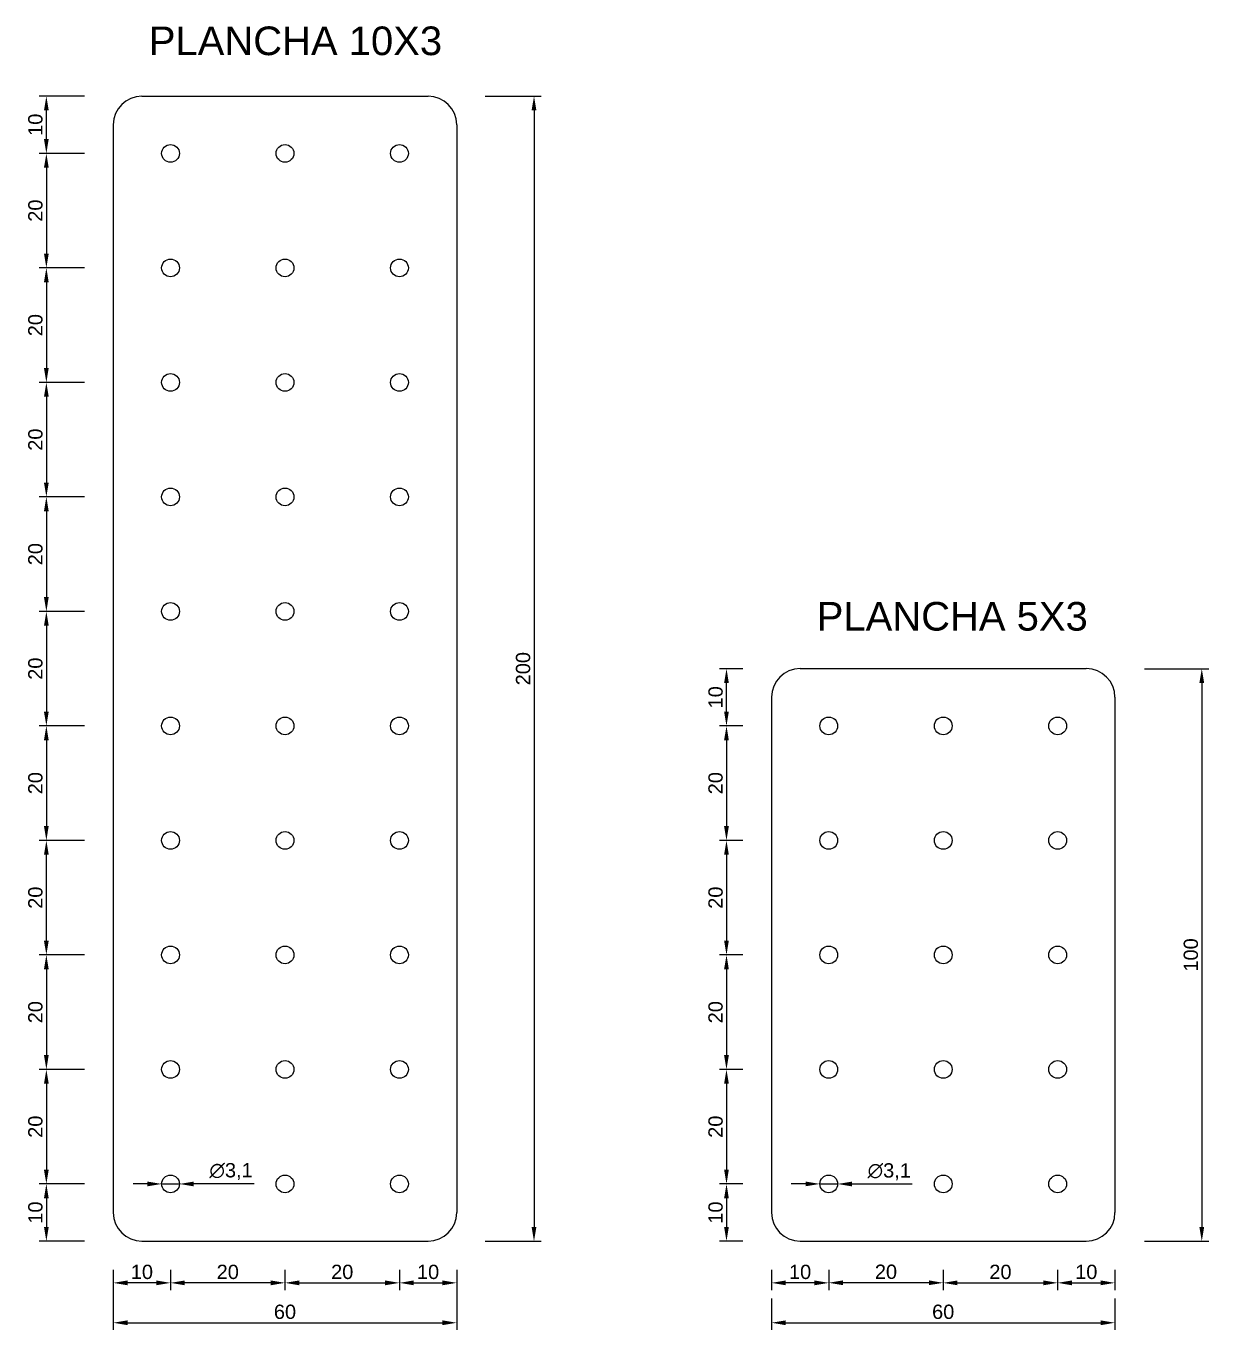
# Model space of a CAD drawing. Header units: millimetres. Extents: x 0 to 38330, y 46759 to 46987.
# Drawn here: x 38123.3 to 38330, y 46759.2 to 46987 of the extents above; entities that cross this region are included whole.
import ezdxf

# ---------------------------------------------------------------- set-up
doc = ezdxf.new("R2010")
doc.units = ezdxf.units.MM
doc.linetypes.add('ACAD_ISO02W100', pattern=[15, 12, -3])
doc.layers.add('Chequeado', color=140, linetype='ACAD_ISO02W100')
doc.layers.add('Cota', color=50, linetype='Continuous')
doc.styles.get("Standard").update_dxf_attribs({"font": 'arial.ttf'})
doc.dimstyles.new('ISO-25', dxfattribs={"dimtxt": 2.5, "dimasz": 2.5, "dimexe": 1.25, "dimexo": 15, "dimtad": 1, "dimtxsty": 'Standard', "dimcen": 2.5, "dimclrd": 256, "dimclrt": 256, "dimadec": 0, "dimazin": 0, "dimtfac": 1, "dimtmove": 0, "dimatfit": 3, "dimfxl": 10, "dimfxlon": 1, "dimtfillclr": 256, "dimlwd": -1, "dimarcsym": 0})

# ---------------------------------------------------------------- blocks, each defined once
blk = doc.blocks.new('*D235')
at = {"layer": 'Cota', "color": 0, "lineweight": -2, "transparency": 16777216}
for p, q in [((38138.57, 46769.74), (38138.57, 46766.22)), ((38148.57, 46769.74), (38148.57, 46766.22))]:
    blk.add_line(p, q, dxfattribs=at)
at = {"layer": 'Cota', "transparency": 16777216}
blk.add_line((38146.07, 46767.47), (38141.07, 46767.47), dxfattribs=at)
for points in [[(38141.07, 46767.89), (38141.07, 46767.05), (38138.57, 46767.47)], [(38146.07, 46767.89), (38146.07, 46767.05), (38148.57, 46767.47)]]:
    blk.add_solid(points, dxfattribs=at)
at = {"layer": 'Defpoints', "color": 0, "transparency": 16777216}
for p in [(38138.57, 46784.74), (38148.57, 46784.74), (38138.57, 46767.47)]:
    blk.add_point(p, dxfattribs=at)
at = {"layer": 'Cota', "transparency": 16777216, "insert": (38143.57, 46769.37), "char_height": 2.5, "attachment_point": 5}
blk.add_mtext('10', dxfattribs=at)
blk = doc.blocks.new('*D236')
at = {"layer": 'Cota', "color": 0, "lineweight": -2, "transparency": 16777216}
for p, q in [((38148.57, 46769.74), (38148.57, 46766.22)), ((38168.57, 46769.74), (38168.57, 46766.22))]:
    blk.add_line(p, q, dxfattribs=at)
at = {"layer": 'Cota', "transparency": 16777216}
blk.add_line((38166.07, 46767.47), (38151.07, 46767.47), dxfattribs=at)
for points in [[(38151.07, 46767.89), (38151.07, 46767.05), (38148.57, 46767.47)], [(38166.07, 46767.89), (38166.07, 46767.05), (38168.57, 46767.47)]]:
    blk.add_solid(points, dxfattribs=at)
at = {"layer": 'Defpoints', "color": 0, "transparency": 16777216}
for p in [(38148.57, 46784.74), (38168.57, 46784.74), (38148.57, 46767.47)]:
    blk.add_point(p, dxfattribs=at)
at = {"layer": 'Cota', "transparency": 16777216, "insert": (38158.57, 46769.37), "char_height": 2.5, "attachment_point": 5}
blk.add_mtext('20', dxfattribs=at)
blk = doc.blocks.new('*D237')
at = {"layer": 'Cota', "color": 0, "lineweight": -2, "transparency": 16777216}
for p, q in [((38168.57, 46769.74), (38168.57, 46766.22)), ((38188.57, 46769.74), (38188.57, 46766.22))]:
    blk.add_line(p, q, dxfattribs=at)
at = {"layer": 'Cota', "transparency": 16777216}
blk.add_line((38171.07, 46767.47), (38186.07, 46767.47), dxfattribs=at)
for points in [[(38171.07, 46767.89), (38171.07, 46767.05), (38168.57, 46767.47)], [(38186.07, 46767.89), (38186.07, 46767.05), (38188.57, 46767.47)]]:
    blk.add_solid(points, dxfattribs=at)
at = {"layer": 'Defpoints', "color": 0, "transparency": 16777216}
for p in [(38168.57, 46784.74), (38188.57, 46784.74), (38188.57, 46767.47)]:
    blk.add_point(p, dxfattribs=at)
at = {"layer": 'Cota', "transparency": 16777216, "insert": (38178.57, 46769.37), "char_height": 2.5, "attachment_point": 5}
blk.add_mtext('20', dxfattribs=at)
blk = doc.blocks.new('*D238')
at = {"layer": 'Cota', "color": 0, "lineweight": -2, "transparency": 16777216}
for p, q in [((38188.57, 46769.74), (38188.57, 46766.22)), ((38198.57, 46769.74), (38198.57, 46766.22))]:
    blk.add_line(p, q, dxfattribs=at)
at = {"layer": 'Cota', "transparency": 16777216}
blk.add_line((38191.07, 46767.47), (38196.07, 46767.47), dxfattribs=at)
for points in [[(38191.07, 46767.89), (38191.07, 46767.05), (38188.57, 46767.47)], [(38196.07, 46767.89), (38196.07, 46767.05), (38198.57, 46767.47)]]:
    blk.add_solid(points, dxfattribs=at)
at = {"layer": 'Defpoints', "color": 0, "transparency": 16777216}
for p in [(38188.57, 46784.74), (38198.57, 46784.74), (38198.57, 46767.47)]:
    blk.add_point(p, dxfattribs=at)
at = {"layer": 'Cota', "transparency": 16777216, "insert": (38193.57, 46769.37), "char_height": 2.5, "attachment_point": 5}
blk.add_mtext('10', dxfattribs=at)
blk = doc.blocks.new('*D239')
at = {"layer": 'Cota', "color": 0, "lineweight": -2, "transparency": 16777216}
for p, q in [((38138.57, 46769.74), (38138.57, 46759.25)), ((38198.57, 46769.74), (38198.57, 46759.25))]:
    blk.add_line(p, q, dxfattribs=at)
at = {"layer": 'Cota', "transparency": 16777216}
blk.add_line((38141.07, 46760.5), (38196.07, 46760.5), dxfattribs=at)
for points in [[(38141.07, 46760.92), (38141.07, 46760.08), (38138.57, 46760.5)], [(38196.07, 46760.92), (38196.07, 46760.08), (38198.57, 46760.5)]]:
    blk.add_solid(points, dxfattribs=at)
at = {"layer": 'Defpoints', "color": 0, "transparency": 16777216}
for p in [(38138.57, 46784.74), (38198.57, 46784.74), (38198.57, 46760.5)]:
    blk.add_point(p, dxfattribs=at)
at = {"layer": 'Cota', "transparency": 16777216, "insert": (38168.57, 46762.4), "char_height": 2.5, "attachment_point": 5}
blk.add_mtext('60', dxfattribs=at)
blk = doc.blocks.new('*D240')
at = {"layer": 'Cota', "color": 0, "lineweight": -2, "transparency": 16777216}
for p, q in [((38133.57, 46974.74), (38125.63, 46974.74)), ((38133.57, 46964.74), (38125.63, 46964.74))]:
    blk.add_line(p, q, dxfattribs=at)
at = {"layer": 'Cota', "transparency": 16777216}
blk.add_line((38126.88, 46967.24), (38126.88, 46972.24), dxfattribs=at)
for points in [[(38126.46, 46972.24), (38127.29, 46972.24), (38126.88, 46974.74)], [(38126.46, 46967.24), (38127.29, 46967.24), (38126.88, 46964.74)]]:
    blk.add_solid(points, dxfattribs=at)
at = {"layer": 'Defpoints', "color": 0, "transparency": 16777216}
for p in [(38126.88, 46974.74), (38148.57, 46974.74), (38148.57, 46964.74)]:
    blk.add_point(p, dxfattribs=at)
at = {"layer": 'Cota', "transparency": 16777216, "insert": (38124.97, 46969.74), "char_height": 2.5, "attachment_point": 5, "rotation": 90}
blk.add_mtext('10', dxfattribs=at)
blk = doc.blocks.new('*D241')
at = {"layer": 'Cota', "color": 0, "lineweight": -2, "transparency": 16777216}
for p, q in [((38133.57, 46964.74), (38125.63, 46964.74)), ((38133.57, 46944.74), (38125.63, 46944.74))]:
    blk.add_line(p, q, dxfattribs=at)
at = {"layer": 'Cota', "transparency": 16777216}
blk.add_line((38126.88, 46962.24), (38126.88, 46947.24), dxfattribs=at)
for points in [[(38126.46, 46962.24), (38127.29, 46962.24), (38126.88, 46964.74)], [(38126.46, 46947.24), (38127.29, 46947.24), (38126.88, 46944.74)]]:
    blk.add_solid(points, dxfattribs=at)
at = {"layer": 'Defpoints', "color": 0, "transparency": 16777216}
for p in [(38148.57, 46964.74), (38126.88, 46944.74), (38148.57, 46944.74)]:
    blk.add_point(p, dxfattribs=at)
at = {"layer": 'Cota', "transparency": 16777216, "insert": (38124.97, 46954.74), "char_height": 2.5, "attachment_point": 5, "rotation": 90}
blk.add_mtext('20', dxfattribs=at)
blk = doc.blocks.new('*D242')
at = {"layer": 'Cota', "color": 0, "lineweight": -2, "transparency": 16777216}
for p, q in [((38133.57, 46944.74), (38125.63, 46944.74)), ((38133.57, 46924.74), (38125.63, 46924.74))]:
    blk.add_line(p, q, dxfattribs=at)
at = {"layer": 'Cota', "transparency": 16777216}
blk.add_line((38126.88, 46942.24), (38126.88, 46927.24), dxfattribs=at)
for points in [[(38126.46, 46942.24), (38127.29, 46942.24), (38126.88, 46944.74)], [(38126.46, 46927.24), (38127.29, 46927.24), (38126.88, 46924.74)]]:
    blk.add_solid(points, dxfattribs=at)
at = {"layer": 'Defpoints', "color": 0, "transparency": 16777216}
for p in [(38148.57, 46944.74), (38126.88, 46924.74), (38148.57, 46924.74)]:
    blk.add_point(p, dxfattribs=at)
at = {"layer": 'Cota', "transparency": 16777216, "insert": (38124.97, 46934.74), "char_height": 2.5, "attachment_point": 5, "rotation": 90}
blk.add_mtext('20', dxfattribs=at)
blk = doc.blocks.new('*D243')
at = {"layer": 'Cota', "color": 0, "lineweight": -2, "transparency": 16777216}
for p, q in [((38133.57, 46924.74), (38125.63, 46924.74)), ((38133.57, 46904.74), (38125.63, 46904.74))]:
    blk.add_line(p, q, dxfattribs=at)
at = {"layer": 'Cota', "transparency": 16777216}
blk.add_line((38126.88, 46922.24), (38126.88, 46907.24), dxfattribs=at)
for points in [[(38126.46, 46922.24), (38127.29, 46922.24), (38126.88, 46924.74)], [(38126.46, 46907.24), (38127.29, 46907.24), (38126.88, 46904.74)]]:
    blk.add_solid(points, dxfattribs=at)
at = {"layer": 'Defpoints', "color": 0, "transparency": 16777216}
for p in [(38148.57, 46924.74), (38126.88, 46904.74), (38148.57, 46904.74)]:
    blk.add_point(p, dxfattribs=at)
at = {"layer": 'Cota', "transparency": 16777216, "insert": (38124.97, 46914.74), "char_height": 2.5, "attachment_point": 5, "rotation": 90}
blk.add_mtext('20', dxfattribs=at)
blk = doc.blocks.new('*D244')
at = {"layer": 'Cota', "color": 0, "lineweight": -2, "transparency": 16777216}
for p, q in [((38133.57, 46904.74), (38125.63, 46904.74)), ((38133.57, 46884.74), (38125.63, 46884.74))]:
    blk.add_line(p, q, dxfattribs=at)
at = {"layer": 'Cota', "transparency": 16777216}
blk.add_line((38126.88, 46902.24), (38126.88, 46887.24), dxfattribs=at)
for points in [[(38126.46, 46902.24), (38127.29, 46902.24), (38126.88, 46904.74)], [(38126.46, 46887.24), (38127.29, 46887.24), (38126.88, 46884.74)]]:
    blk.add_solid(points, dxfattribs=at)
at = {"layer": 'Defpoints', "color": 0, "transparency": 16777216}
for p in [(38148.57, 46904.74), (38126.88, 46884.74), (38148.57, 46884.74)]:
    blk.add_point(p, dxfattribs=at)
at = {"layer": 'Cota', "transparency": 16777216, "insert": (38124.97, 46894.74), "char_height": 2.5, "attachment_point": 5, "rotation": 90}
blk.add_mtext('20', dxfattribs=at)
blk = doc.blocks.new('*D245')
at = {"layer": 'Cota', "color": 0, "lineweight": -2, "transparency": 16777216}
for p, q in [((38133.57, 46884.74), (38125.63, 46884.74)), ((38133.57, 46864.74), (38125.63, 46864.74))]:
    blk.add_line(p, q, dxfattribs=at)
at = {"layer": 'Cota', "transparency": 16777216}
blk.add_line((38126.88, 46882.24), (38126.88, 46867.24), dxfattribs=at)
for points in [[(38126.46, 46882.24), (38127.29, 46882.24), (38126.88, 46884.74)], [(38126.46, 46867.24), (38127.29, 46867.24), (38126.88, 46864.74)]]:
    blk.add_solid(points, dxfattribs=at)
at = {"layer": 'Defpoints', "color": 0, "transparency": 16777216}
for p in [(38148.57, 46884.74), (38126.88, 46864.74), (38148.57, 46864.74)]:
    blk.add_point(p, dxfattribs=at)
at = {"layer": 'Cota', "transparency": 16777216, "insert": (38124.97, 46874.74), "char_height": 2.5, "attachment_point": 5, "rotation": 90}
blk.add_mtext('20', dxfattribs=at)
blk = doc.blocks.new('*D246')
at = {"layer": 'Cota', "color": 0, "lineweight": -2, "transparency": 16777216}
for p, q in [((38133.57, 46864.74), (38125.63, 46864.74)), ((38133.57, 46844.74), (38125.63, 46844.74))]:
    blk.add_line(p, q, dxfattribs=at)
at = {"layer": 'Cota', "transparency": 16777216}
blk.add_line((38126.88, 46862.24), (38126.88, 46847.24), dxfattribs=at)
for points in [[(38126.46, 46862.24), (38127.29, 46862.24), (38126.88, 46864.74)], [(38126.46, 46847.24), (38127.29, 46847.24), (38126.88, 46844.74)]]:
    blk.add_solid(points, dxfattribs=at)
at = {"layer": 'Defpoints', "color": 0, "transparency": 16777216}
for p in [(38148.57, 46864.74), (38126.88, 46844.74), (38148.57, 46844.74)]:
    blk.add_point(p, dxfattribs=at)
at = {"layer": 'Cota', "transparency": 16777216, "insert": (38124.97, 46854.74), "char_height": 2.5, "attachment_point": 5, "rotation": 90}
blk.add_mtext('20', dxfattribs=at)
blk = doc.blocks.new('*D247')
at = {"layer": 'Cota', "color": 0, "lineweight": -2, "transparency": 16777216}
for p, q in [((38203.57, 46974.74), (38213.33, 46974.74)), ((38203.57, 46774.74), (38213.33, 46774.74))]:
    blk.add_line(p, q, dxfattribs=at)
at = {"layer": 'Cota', "transparency": 16777216}
blk.add_line((38212.08, 46972.24), (38212.08, 46777.24), dxfattribs=at)
for points in [[(38211.66, 46972.24), (38212.5, 46972.24), (38212.08, 46974.74)], [(38211.66, 46777.24), (38212.5, 46777.24), (38212.08, 46774.74)]]:
    blk.add_solid(points, dxfattribs=at)
at = {"layer": 'Defpoints', "color": 0, "transparency": 16777216}
for p in [(38188.57, 46974.74), (38188.57, 46774.74), (38212.08, 46774.74)]:
    blk.add_point(p, dxfattribs=at)
at = {"layer": 'Cota', "transparency": 16777216, "insert": (38210.18, 46874.74), "char_height": 2.5, "attachment_point": 5, "rotation": 90}
blk.add_mtext('200', dxfattribs=at)
blk = doc.blocks.new('*D248')
at = {"layer": 'Cota', "color": 0, "lineweight": -2, "transparency": 16777216}
for p, q in [((38133.57, 46844.74), (38125.63, 46844.74)), ((38133.57, 46824.74), (38125.63, 46824.74))]:
    blk.add_line(p, q, dxfattribs=at)
at = {"layer": 'Cota', "transparency": 16777216}
blk.add_line((38126.88, 46827.24), (38126.88, 46842.24), dxfattribs=at)
for points in [[(38126.46, 46842.24), (38127.29, 46842.24), (38126.88, 46844.74)], [(38126.46, 46827.24), (38127.29, 46827.24), (38126.88, 46824.74)]]:
    blk.add_solid(points, dxfattribs=at)
at = {"layer": 'Defpoints', "color": 0, "transparency": 16777216}
for p in [(38126.88, 46844.74), (38148.57, 46844.74), (38148.57, 46824.74)]:
    blk.add_point(p, dxfattribs=at)
at = {"layer": 'Cota', "transparency": 16777216, "insert": (38124.97, 46834.74), "char_height": 2.5, "attachment_point": 5, "rotation": 90}
blk.add_mtext('20', dxfattribs=at)
blk = doc.blocks.new('*D249')
at = {"layer": 'Cota', "color": 0, "lineweight": -2, "transparency": 16777216}
for p, q in [((38133.57, 46824.74), (38125.63, 46824.74)), ((38133.57, 46804.74), (38125.63, 46804.74))]:
    blk.add_line(p, q, dxfattribs=at)
at = {"layer": 'Cota', "transparency": 16777216}
blk.add_line((38126.88, 46822.24), (38126.88, 46807.24), dxfattribs=at)
for points in [[(38126.46, 46822.24), (38127.29, 46822.24), (38126.88, 46824.74)], [(38126.46, 46807.24), (38127.29, 46807.24), (38126.88, 46804.74)]]:
    blk.add_solid(points, dxfattribs=at)
at = {"layer": 'Defpoints', "color": 0, "transparency": 16777216}
for p in [(38148.57, 46824.74), (38126.88, 46804.74), (38148.57, 46804.74)]:
    blk.add_point(p, dxfattribs=at)
at = {"layer": 'Cota', "transparency": 16777216, "insert": (38124.97, 46814.74), "char_height": 2.5, "attachment_point": 5, "rotation": 90}
blk.add_mtext('20', dxfattribs=at)
blk = doc.blocks.new('*D250')
at = {"layer": 'Cota', "color": 0, "lineweight": -2, "transparency": 16777216}
for p, q in [((38133.57, 46804.74), (38125.63, 46804.74)), ((38133.57, 46784.74), (38125.63, 46784.74))]:
    blk.add_line(p, q, dxfattribs=at)
at = {"layer": 'Cota', "transparency": 16777216}
blk.add_line((38126.88, 46802.24), (38126.88, 46787.24), dxfattribs=at)
for points in [[(38126.46, 46802.24), (38127.29, 46802.24), (38126.88, 46804.74)], [(38126.46, 46787.24), (38127.29, 46787.24), (38126.88, 46784.74)]]:
    blk.add_solid(points, dxfattribs=at)
at = {"layer": 'Defpoints', "color": 0, "transparency": 16777216}
for p in [(38148.57, 46804.74), (38126.88, 46784.74), (38148.57, 46784.74)]:
    blk.add_point(p, dxfattribs=at)
at = {"layer": 'Cota', "transparency": 16777216, "insert": (38124.97, 46794.74), "char_height": 2.5, "attachment_point": 5, "rotation": 90}
blk.add_mtext('20', dxfattribs=at)
blk = doc.blocks.new('*D251')
at = {"layer": 'Cota', "color": 0, "lineweight": -2, "transparency": 16777216}
for p, q in [((38133.57, 46784.74), (38125.63, 46784.74)), ((38133.57, 46774.74), (38125.63, 46774.74))]:
    blk.add_line(p, q, dxfattribs=at)
at = {"layer": 'Cota', "transparency": 16777216}
blk.add_line((38126.88, 46782.24), (38126.88, 46777.24), dxfattribs=at)
for points in [[(38126.46, 46782.24), (38127.29, 46782.24), (38126.88, 46784.74)], [(38126.46, 46777.24), (38127.29, 46777.24), (38126.88, 46774.74)]]:
    blk.add_solid(points, dxfattribs=at)
at = {"layer": 'Defpoints', "color": 0, "transparency": 16777216}
for p in [(38148.57, 46784.74), (38126.88, 46774.74), (38148.57, 46774.74)]:
    blk.add_point(p, dxfattribs=at)
at = {"layer": 'Cota', "transparency": 16777216, "insert": (38124.97, 46779.74), "char_height": 2.5, "attachment_point": 5, "rotation": 90}
blk.add_mtext('10', dxfattribs=at)
blk = doc.blocks.new('*D252')
at = {"layer": 'Cota', "color": 0, "lineweight": -2, "transparency": 16777216}
for p, q in [((38248.57, 46874.74), (38244.46, 46874.74)), ((38248.57, 46864.74), (38244.46, 46864.74))]:
    blk.add_line(p, q, dxfattribs=at)
at = {"layer": 'Cota', "transparency": 16777216}
blk.add_line((38245.71, 46867.24), (38245.71, 46872.24), dxfattribs=at)
for points in [[(38245.29, 46872.24), (38246.12, 46872.24), (38245.71, 46874.74)], [(38245.29, 46867.24), (38246.12, 46867.24), (38245.71, 46864.74)]]:
    blk.add_solid(points, dxfattribs=at)
at = {"layer": 'Defpoints', "color": 0, "transparency": 16777216}
for p in [(38245.71, 46874.74), (38263.57, 46874.74), (38263.57, 46864.74)]:
    blk.add_point(p, dxfattribs=at)
at = {"layer": 'Cota', "transparency": 16777216, "insert": (38243.81, 46869.74), "char_height": 2.5, "attachment_point": 5, "rotation": 90}
blk.add_mtext('10', dxfattribs=at)
blk = doc.blocks.new('*D253')
at = {"layer": 'Cota', "color": 0, "lineweight": -2, "transparency": 16777216}
for p, q in [((38248.57, 46864.74), (38244.46, 46864.74)), ((38248.57, 46844.74), (38244.46, 46844.74))]:
    blk.add_line(p, q, dxfattribs=at)
at = {"layer": 'Cota', "transparency": 16777216}
blk.add_line((38245.71, 46862.24), (38245.71, 46847.24), dxfattribs=at)
for points in [[(38245.29, 46862.24), (38246.12, 46862.24), (38245.71, 46864.74)], [(38245.29, 46847.24), (38246.12, 46847.24), (38245.71, 46844.74)]]:
    blk.add_solid(points, dxfattribs=at)
at = {"layer": 'Defpoints', "color": 0, "transparency": 16777216}
for p in [(38263.57, 46864.74), (38245.71, 46844.74), (38263.57, 46844.74)]:
    blk.add_point(p, dxfattribs=at)
at = {"layer": 'Cota', "transparency": 16777216, "insert": (38243.81, 46854.74), "char_height": 2.5, "attachment_point": 5, "rotation": 90}
blk.add_mtext('20', dxfattribs=at)
blk = doc.blocks.new('*D254')
at = {"layer": 'Cota', "color": 0, "lineweight": -2, "transparency": 16777216}
for p, q in [((38248.57, 46844.74), (38244.46, 46844.74)), ((38248.57, 46824.74), (38244.46, 46824.74))]:
    blk.add_line(p, q, dxfattribs=at)
at = {"layer": 'Cota', "transparency": 16777216}
blk.add_line((38245.71, 46842.24), (38245.71, 46827.24), dxfattribs=at)
for points in [[(38245.29, 46842.24), (38246.12, 46842.24), (38245.71, 46844.74)], [(38245.29, 46827.24), (38246.12, 46827.24), (38245.71, 46824.74)]]:
    blk.add_solid(points, dxfattribs=at)
at = {"layer": 'Defpoints', "color": 0, "transparency": 16777216}
for p in [(38263.57, 46844.74), (38245.71, 46824.74), (38263.57, 46824.74)]:
    blk.add_point(p, dxfattribs=at)
at = {"layer": 'Cota', "transparency": 16777216, "insert": (38243.81, 46834.74), "char_height": 2.5, "attachment_point": 5, "rotation": 90}
blk.add_mtext('20', dxfattribs=at)
blk = doc.blocks.new('*D255')
at = {"layer": 'Cota', "color": 0, "lineweight": -2, "transparency": 16777216}
for p, q in [((38248.57, 46824.74), (38244.46, 46824.74)), ((38248.57, 46804.74), (38244.46, 46804.74))]:
    blk.add_line(p, q, dxfattribs=at)
at = {"layer": 'Cota', "transparency": 16777216}
blk.add_line((38245.71, 46822.24), (38245.71, 46807.24), dxfattribs=at)
for points in [[(38245.29, 46822.24), (38246.12, 46822.24), (38245.71, 46824.74)], [(38245.29, 46807.24), (38246.12, 46807.24), (38245.71, 46804.74)]]:
    blk.add_solid(points, dxfattribs=at)
at = {"layer": 'Defpoints', "color": 0, "transparency": 16777216}
for p in [(38263.57, 46824.74), (38245.71, 46804.74), (38263.57, 46804.74)]:
    blk.add_point(p, dxfattribs=at)
at = {"layer": 'Cota', "transparency": 16777216, "insert": (38243.81, 46814.74), "char_height": 2.5, "attachment_point": 5, "rotation": 90}
blk.add_mtext('20', dxfattribs=at)
blk = doc.blocks.new('*D256')
at = {"layer": 'Cota', "color": 0, "lineweight": -2, "transparency": 16777216}
for p, q in [((38248.57, 46804.74), (38244.46, 46804.74)), ((38248.57, 46784.74), (38244.46, 46784.74))]:
    blk.add_line(p, q, dxfattribs=at)
at = {"layer": 'Cota', "transparency": 16777216}
blk.add_line((38245.71, 46802.24), (38245.71, 46787.24), dxfattribs=at)
for points in [[(38245.29, 46802.24), (38246.12, 46802.24), (38245.71, 46804.74)], [(38245.29, 46787.24), (38246.12, 46787.24), (38245.71, 46784.74)]]:
    blk.add_solid(points, dxfattribs=at)
at = {"layer": 'Defpoints', "color": 0, "transparency": 16777216}
for p in [(38263.57, 46804.74), (38245.71, 46784.74), (38263.57, 46784.74)]:
    blk.add_point(p, dxfattribs=at)
at = {"layer": 'Cota', "transparency": 16777216, "insert": (38243.81, 46794.74), "char_height": 2.5, "attachment_point": 5, "rotation": 90}
blk.add_mtext('20', dxfattribs=at)
blk = doc.blocks.new('*D257')
at = {"layer": 'Cota', "color": 0, "lineweight": -2, "transparency": 16777216}
for p, q in [((38248.57, 46784.74), (38244.46, 46784.74)), ((38248.57, 46774.74), (38244.46, 46774.74))]:
    blk.add_line(p, q, dxfattribs=at)
at = {"layer": 'Cota', "transparency": 16777216}
blk.add_line((38245.71, 46782.24), (38245.71, 46777.24), dxfattribs=at)
for points in [[(38245.29, 46782.24), (38246.12, 46782.24), (38245.71, 46784.74)], [(38245.29, 46777.24), (38246.12, 46777.24), (38245.71, 46774.74)]]:
    blk.add_solid(points, dxfattribs=at)
at = {"layer": 'Defpoints', "color": 0, "transparency": 16777216}
for p in [(38263.57, 46784.74), (38245.71, 46774.74), (38263.57, 46774.74)]:
    blk.add_point(p, dxfattribs=at)
at = {"layer": 'Cota', "transparency": 16777216, "insert": (38243.81, 46779.74), "char_height": 2.5, "attachment_point": 5, "rotation": 90}
blk.add_mtext('10', dxfattribs=at)
blk = doc.blocks.new('*D258')
at = {"layer": 'Cota', "color": 0, "lineweight": -2, "transparency": 16777216}
for p, q in [((38253.57, 46769.74), (38253.57, 46766.22)), ((38263.57, 46769.74), (38263.57, 46766.22))]:
    blk.add_line(p, q, dxfattribs=at)
at = {"layer": 'Cota', "transparency": 16777216}
blk.add_line((38261.07, 46767.47), (38256.07, 46767.47), dxfattribs=at)
for points in [[(38256.07, 46767.89), (38256.07, 46767.05), (38253.57, 46767.47)], [(38261.07, 46767.89), (38261.07, 46767.05), (38263.57, 46767.47)]]:
    blk.add_solid(points, dxfattribs=at)
at = {"layer": 'Defpoints', "color": 0, "transparency": 16777216}
for p in [(38253.57, 46784.74), (38263.57, 46784.74), (38253.57, 46767.47)]:
    blk.add_point(p, dxfattribs=at)
at = {"layer": 'Cota', "transparency": 16777216, "insert": (38258.57, 46769.37), "char_height": 2.5, "attachment_point": 5}
blk.add_mtext('10', dxfattribs=at)
blk = doc.blocks.new('*D259')
at = {"layer": 'Cota', "color": 0, "lineweight": -2, "transparency": 16777216}
for p, q in [((38263.57, 46769.74), (38263.57, 46766.23)), ((38283.57, 46769.74), (38283.57, 46766.23))]:
    blk.add_line(p, q, dxfattribs=at)
at = {"layer": 'Cota', "transparency": 16777216}
blk.add_line((38281.07, 46767.48), (38266.07, 46767.48), dxfattribs=at)
for points in [[(38266.07, 46767.9), (38266.07, 46767.07), (38263.57, 46767.48)], [(38281.07, 46767.9), (38281.07, 46767.07), (38283.57, 46767.48)]]:
    blk.add_solid(points, dxfattribs=at)
at = {"layer": 'Defpoints', "color": 0, "transparency": 16777216}
for p in [(38263.57, 46784.74), (38283.57, 46784.74), (38263.57, 46767.48)]:
    blk.add_point(p, dxfattribs=at)
at = {"layer": 'Cota', "transparency": 16777216, "insert": (38273.57, 46769.39), "char_height": 2.5, "attachment_point": 5}
blk.add_mtext('20', dxfattribs=at)
blk = doc.blocks.new('*D260')
at = {"layer": 'Cota', "color": 0, "lineweight": -2, "transparency": 16777216}
for p, q in [((38283.57, 46769.74), (38283.57, 46766.22)), ((38303.57, 46769.74), (38303.57, 46766.22))]:
    blk.add_line(p, q, dxfattribs=at)
at = {"layer": 'Cota', "transparency": 16777216}
blk.add_line((38286.07, 46767.47), (38301.07, 46767.47), dxfattribs=at)
for points in [[(38286.07, 46767.89), (38286.07, 46767.05), (38283.57, 46767.47)], [(38301.07, 46767.89), (38301.07, 46767.05), (38303.57, 46767.47)]]:
    blk.add_solid(points, dxfattribs=at)
at = {"layer": 'Defpoints', "color": 0, "transparency": 16777216}
for p in [(38283.57, 46784.74), (38303.57, 46784.74), (38303.57, 46767.47)]:
    blk.add_point(p, dxfattribs=at)
at = {"layer": 'Cota', "transparency": 16777216, "insert": (38293.57, 46769.37), "char_height": 2.5, "attachment_point": 5}
blk.add_mtext('20', dxfattribs=at)
blk = doc.blocks.new('*D261')
at = {"layer": 'Cota', "color": 0, "lineweight": -2, "transparency": 16777216}
for p, q in [((38303.57, 46769.74), (38303.57, 46766.22)), ((38313.57, 46769.74), (38313.57, 46766.22))]:
    blk.add_line(p, q, dxfattribs=at)
at = {"layer": 'Cota', "transparency": 16777216}
blk.add_line((38306.07, 46767.47), (38311.07, 46767.47), dxfattribs=at)
for points in [[(38306.07, 46767.89), (38306.07, 46767.05), (38303.57, 46767.47)], [(38311.07, 46767.89), (38311.07, 46767.05), (38313.57, 46767.47)]]:
    blk.add_solid(points, dxfattribs=at)
at = {"layer": 'Defpoints', "color": 0, "transparency": 16777216}
for p in [(38303.57, 46784.74), (38313.57, 46784.74), (38313.57, 46767.47)]:
    blk.add_point(p, dxfattribs=at)
at = {"layer": 'Cota', "transparency": 16777216, "insert": (38308.57, 46769.37), "char_height": 2.5, "attachment_point": 5}
blk.add_mtext('10', dxfattribs=at)
blk = doc.blocks.new('*D262')
at = {"layer": 'Cota', "color": 0, "lineweight": -2, "transparency": 16777216}
for p, q in [((38253.57, 46764.74), (38253.57, 46759.25)), ((38313.57, 46764.74), (38313.57, 46759.25))]:
    blk.add_line(p, q, dxfattribs=at)
at = {"layer": 'Cota', "transparency": 16777216}
blk.add_line((38256.07, 46760.5), (38311.07, 46760.5), dxfattribs=at)
for points in [[(38256.07, 46760.92), (38256.07, 46760.08), (38253.57, 46760.5)], [(38311.07, 46760.92), (38311.07, 46760.08), (38313.57, 46760.5)]]:
    blk.add_solid(points, dxfattribs=at)
at = {"layer": 'Defpoints', "color": 0, "transparency": 16777216}
for p in [(38253.57, 46779.74), (38313.57, 46779.74), (38313.57, 46760.5)]:
    blk.add_point(p, dxfattribs=at)
at = {"layer": 'Cota', "transparency": 16777216, "insert": (38283.57, 46762.4), "char_height": 2.5, "attachment_point": 5}
blk.add_mtext('60', dxfattribs=at)
blk = doc.blocks.new('*D263')
at = {"layer": 'Cota', "color": 0, "lineweight": -2, "transparency": 16777216}
for p, q in [((38318.75, 46874.74), (38330, 46874.74)), ((38318.75, 46774.74), (38330, 46774.74))]:
    blk.add_line(p, q, dxfattribs=at)
at = {"layer": 'Cota', "transparency": 16777216}
blk.add_line((38328.75, 46872.24), (38328.75, 46777.24), dxfattribs=at)
for points in [[(38328.33, 46872.24), (38329.17, 46872.24), (38328.75, 46874.74)], [(38328.33, 46777.24), (38329.17, 46777.24), (38328.75, 46774.74)]]:
    blk.add_solid(points, dxfattribs=at)
at = {"layer": 'Defpoints', "color": 0, "transparency": 16777216}
for p in [(38288.57, 46874.74), (38288.57, 46774.74), (38328.75, 46774.74)]:
    blk.add_point(p, dxfattribs=at)
at = {"layer": 'Cota', "transparency": 16777216, "insert": (38326.85, 46824.74), "char_height": 2.5, "attachment_point": 5, "rotation": 90}
blk.add_mtext('100', dxfattribs=at)
blk = doc.blocks.new('*D275')
at = {"layer": 'Cota', "transparency": 16777216}
for p, q in [((38144.52, 46784.75), (38142.02, 46784.75)), ((38147.02, 46784.75), (38150.12, 46784.74)), ((38163.16, 46784.74), (38152.62, 46784.74))]:
    blk.add_line(p, q, dxfattribs=at)
for points in [[(38144.53, 46785.16), (38144.52, 46784.33), (38147.02, 46784.75)], [(38152.63, 46785.16), (38152.62, 46784.33), (38150.12, 46784.74)]]:
    blk.add_solid(points, dxfattribs=at)
at = {"layer": 'Defpoints', "color": 0, "transparency": 16777216}
for p in [(38147.02, 46784.75), (38150.12, 46784.74)]:
    blk.add_point(p, dxfattribs=at)
at = {"layer": 'Cota', "transparency": 16777216, "insert": (38159.15, 46786.91), "char_height": 2.5, "attachment_point": 5, "rotation": 359.9747}
blk.add_mtext('∅3,1', dxfattribs=at)
blk = doc.blocks.new('*D276')
at = {"layer": 'Cota', "transparency": 16777216}
for p, q in [((38259.53, 46784.76), (38257.03, 46784.76)), ((38262.03, 46784.75), (38265.12, 46784.74)), ((38278.16, 46784.7), (38267.62, 46784.73))]:
    blk.add_line(p, q, dxfattribs=at)
for points in [[(38259.53, 46785.17), (38259.52, 46784.34), (38262.03, 46784.75)], [(38267.63, 46785.15), (38267.62, 46784.32), (38265.12, 46784.74)]]:
    blk.add_solid(points, dxfattribs=at)
at = {"layer": 'Defpoints', "color": 0, "transparency": 16777216}
for p in [(38262.03, 46784.75), (38265.12, 46784.74)]:
    blk.add_point(p, dxfattribs=at)
at = {"layer": 'Cota', "transparency": 16777216, "insert": (38274.15, 46786.88), "char_height": 2.5, "attachment_point": 5, "rotation": 359.821}
blk.add_mtext('∅3,1', dxfattribs=at)

msp = doc.modelspace()

# ---------------------------------------------------------------- linework, layer by layer
for p, q in [((38143.575, 46974.744), (38153.575, 46974.744)), ((38153.575, 46974.744), (38163.575, 46974.744)), ((38163.575, 46974.744), (38173.575, 46974.744)), ((38173.575, 46974.744), (38183.575, 46974.744)), ((38183.575, 46974.744), (38193.575, 46974.744)), ((38193.575, 46974.744), (38193.575, 46974.744)), ((38138.575, 46969.744), (38138.575, 46954.744)), ((38198.575, 46969.744), (38198.575, 46779.744)), ((38138.575, 46954.744), (38138.575, 46934.744)), ((38138.575, 46934.744), (38138.575, 46914.744)), ((38138.575, 46914.744), (38138.575, 46899.744)), ((38138.575, 46899.744), (38138.575, 46894.744)), ((38138.575, 46894.744), (38138.575, 46879.744)), ((38138.575, 46879.744), (38138.575, 46869.744)), ((38258.575, 46874.744), (38268.575, 46874.744)), ((38268.575, 46874.744), (38278.575, 46874.744)), ((38278.575, 46874.744), (38288.575, 46874.744)), ((38288.575, 46874.744), (38298.575, 46874.744)), ((38298.575, 46874.744), (38308.575, 46874.744)), ((38308.575, 46874.744), (38308.575, 46874.744)), ((38138.575, 46869.744), (38138.575, 46854.744)), ((38253.575, 46869.744), (38253.575, 46854.744)), ((38313.575, 46869.744), (38313.575, 46779.744)), ((38138.575, 46854.744), (38138.575, 46834.744)), ((38253.575, 46854.744), (38253.575, 46834.744)), ((38138.575, 46834.744), (38138.575, 46814.744)), ((38253.575, 46834.744), (38253.575, 46814.744)), ((38138.575, 46814.744), (38138.575, 46799.744)), ((38253.575, 46814.744), (38253.575, 46799.744)), ((38138.575, 46799.744), (38138.575, 46794.744)), ((38253.575, 46799.744), (38253.575, 46794.744)), ((38138.575, 46794.744), (38138.575, 46779.744)), ((38253.575, 46794.744), (38253.575, 46779.744)), ((38253.575, 46779.744), (38253.575, 46779.744)), ((38143.575, 46774.744), (38153.575, 46774.744)), ((38153.575, 46774.744), (38163.575, 46774.744)), ((38163.575, 46774.744), (38173.575, 46774.744)), ((38173.575, 46774.744), (38183.575, 46774.744)), ((38183.575, 46774.744), (38193.575, 46774.744)), ((38193.575, 46774.744), (38193.575, 46774.744)), ((38258.575, 46774.744), (38308.575, 46774.744))]:
    msp.add_line(p, q)
for centre in [(38148.575, 46964.744), (38168.575, 46964.744), (38188.575, 46964.744), (38148.575, 46944.744), (38168.575, 46944.744), (38188.575, 46944.744), (38148.575, 46924.744), (38168.575, 46924.744), (38188.575, 46924.744), (38148.575, 46904.744), (38168.575, 46904.744), (38188.575, 46904.744), (38148.575, 46884.744), (38168.575, 46884.744), (38188.575, 46884.744), (38148.575, 46864.744), (38168.575, 46864.744), (38188.575, 46864.744), (38263.575, 46864.744), (38283.575, 46864.744), (38303.575, 46864.744), (38148.575, 46844.744), (38168.575, 46844.744), (38188.575, 46844.744), (38263.575, 46844.744), (38283.575, 46844.744), (38303.575, 46844.744), (38148.575, 46824.744), (38168.575, 46824.744), (38188.575, 46824.744), (38263.575, 46824.744), (38283.575, 46824.744), (38303.575, 46824.744), (38148.575, 46804.744), (38168.575, 46804.744), (38188.575, 46804.744), (38263.575, 46804.744), (38283.575, 46804.744), (38303.575, 46804.744), (38148.575, 46784.744), (38168.575, 46784.744), (38188.575, 46784.744), (38263.575, 46784.744), (38283.575, 46784.744), (38303.575, 46784.744)]:
    msp.add_circle(centre, 1.55)
for centre, start, end in [((38143.575, 46969.744), 90, 180), ((38193.575, 46969.744), 0, 90), ((38258.575, 46869.744), 90, 180), ((38308.575, 46869.744), 0, 90), ((38143.575, 46779.744), 180, 270), ((38193.575, 46779.744), 270, 0), ((38258.575, 46779.744), 180, 270), ((38308.575, 46779.744), 270, 0)]:
    msp.add_arc(centre, 5, start, end)

# ---------------------------------------------------------------- texts
at = {"layer": 'Chequeado', "char_height": 5, "attachment_point": 1}
for s, insert in [('PLANCHA 10X3', (38144.78, 46986.903)), ('PLANCHA 5X3', (38261.477, 46886.391))]:
    msp.add_mtext_dynamic_manual_height_columns(s, width=145.95511, gutter_width=12.5, heights=[0], dxfattribs=dict(at, insert=insert))

# ---------------------------------------------------------------- dimensions: what is measured, and where the dimension line sits
at = {"layer": 'Cota'}
for base, p1, p2, picture, middle in [((38126.876, 46974.744), (38148.575, 46964.744), (38148.575, 46974.744), '*D240', (38124.974, 46969.744)), ((38212.081, 46774.744), (38188.575, 46974.744), (38188.575, 46774.744), '*D247', (38210.18, 46874.744)), ((38126.876, 46944.744), (38148.575, 46964.744), (38148.575, 46944.744), '*D241', (38124.974, 46954.744)), ((38126.876, 46924.744), (38148.575, 46944.744), (38148.575, 46924.744), '*D242', (38124.974, 46934.744)), ((38126.876, 46904.744), (38148.575, 46924.744), (38148.575, 46904.744), '*D243', (38124.974, 46914.744)), ((38126.876, 46884.744), (38148.575, 46904.744), (38148.575, 46884.744), '*D244', (38124.974, 46894.744)), ((38126.876, 46864.744), (38148.575, 46884.744), (38148.575, 46864.744), '*D245', (38124.974, 46874.744)), ((38245.707, 46874.744), (38263.575, 46864.744), (38263.575, 46874.744), '*D252', (38243.805, 46869.744)), ((38328.75, 46774.744), (38288.575, 46874.744), (38288.575, 46774.744), '*D263', (38326.849, 46824.744)), ((38126.876, 46844.744), (38148.575, 46864.744), (38148.575, 46844.744), '*D246', (38124.974, 46854.744)), ((38245.707, 46844.744), (38263.575, 46864.744), (38263.575, 46844.744), '*D253', (38243.805, 46854.744)), ((38126.876, 46844.744), (38148.575, 46824.744), (38148.575, 46844.744), '*D248', (38124.974, 46834.744)), ((38245.707, 46824.744), (38263.575, 46844.744), (38263.575, 46824.744), '*D254', (38243.805, 46834.744)), ((38126.876, 46804.744), (38148.575, 46824.744), (38148.575, 46804.744), '*D249', (38124.974, 46814.744)), ((38245.707, 46804.744), (38263.575, 46824.744), (38263.575, 46804.744), '*D255', (38243.805, 46814.744)), ((38126.876, 46784.744), (38148.575, 46804.744), (38148.575, 46784.744), '*D250', (38124.974, 46794.744)), ((38245.707, 46784.744), (38263.575, 46804.744), (38263.575, 46784.744), '*D256', (38243.805, 46794.744)), ((38126.876, 46774.744), (38148.575, 46784.744), (38148.575, 46774.744), '*D251', (38124.974, 46779.744)), ((38245.707, 46774.744), (38263.575, 46784.744), (38263.575, 46774.744), '*D257', (38243.805, 46779.744))]:
    dim = msp.add_linear_dim(base=base, p1=p1, p2=p2, angle=90, dimstyle='ISO-25', dxfattribs=at)
    dim.commit()
    dim.dimension.update_dxf_attribs({"geometry": picture, "text_midpoint": middle})
for p1, p2, picture, middle in [((38147.025, 46784.745), (38150.125, 46784.744), '*D275', (38159.145, 46786.908)), ((38262.025, 46784.749), (38265.125, 46784.74), '*D276', (38274.151, 46786.88))]:
    dim = msp.add_diameter_dim_2p(p1=p1, p2=p2, dimstyle='ISO-25', dxfattribs=at)
    dim.commit()
    dim.dimension.update_dxf_attribs({"geometry": picture, "text_midpoint": middle})
for base, p1, p2, picture, middle in [((38138.575, 46767.471), (38148.575, 46784.744), (38138.575, 46784.744), '*D235', (38143.575, 46769.372)), ((38198.575, 46760.499), (38138.575, 46784.744), (38198.575, 46784.744), '*D239', (38168.575, 46762.4)), ((38148.575, 46767.471), (38168.575, 46784.744), (38148.575, 46784.744), '*D236', (38158.575, 46769.372)), ((38188.575, 46767.471), (38168.575, 46784.744), (38188.575, 46784.744), '*D237', (38178.575, 46769.372)), ((38198.575, 46767.471), (38188.575, 46784.744), (38198.575, 46784.744), '*D238', (38193.575, 46769.372)), ((38253.575, 46767.471), (38263.575, 46784.744), (38253.575, 46784.744), '*D258', (38258.575, 46769.372)), ((38263.575, 46767.485), (38283.575, 46784.744), (38263.575, 46784.744), '*D259', (38273.575, 46769.386)), ((38303.575, 46767.471), (38283.575, 46784.744), (38303.575, 46784.744), '*D260', (38293.575, 46769.372)), ((38313.575, 46767.471), (38303.575, 46784.744), (38313.575, 46784.744), '*D261', (38308.575, 46769.372)), ((38313.575, 46760.499), (38253.575, 46779.744), (38313.575, 46779.744), '*D262', (38283.575, 46762.4))]:
    dim = msp.add_linear_dim(base=base, p1=p1, p2=p2, dimstyle='ISO-25', dxfattribs=at)
    dim.commit()
    dim.dimension.update_dxf_attribs({"geometry": picture, "text_midpoint": middle})

doc.saveas('drawing.dxf')
